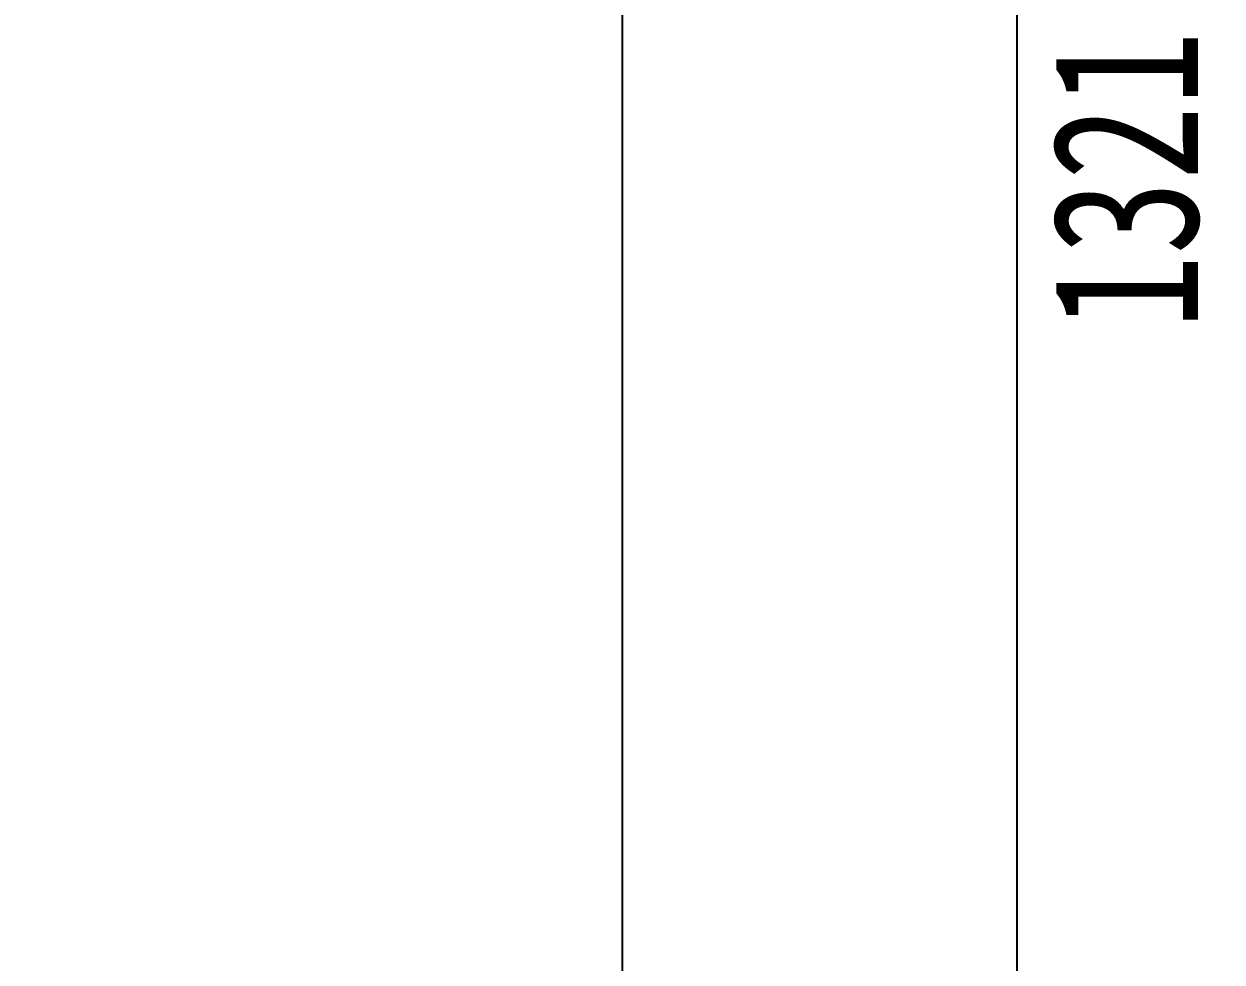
# Model space of a CAD drawing. Header units: millimetres. Extents: x 0 to 6631, y 0 to 4689.
# Drawn here: x 2575.5 to 2985.8, y 3003 to 3324.1 of the extents above; entities that cross this region are included whole.
import ezdxf

# ---------------------------------------------------------------- set-up
doc = ezdxf.new("R2010")
doc.units = ezdxf.units.MM
doc.header["$LTSCALE"] = 13
doc.layers.add('几何体', color=7, linetype='Continuous')
doc.layers.add('尺寸', color=3, linetype='Continuous')
doc.styles.add('SLDTEXTSTYLE0', font='hyswlongfangsong.ttf')
doc.dimstyles.new('SLDDIMSTYLE0', dxfattribs={"dimtxt": 50, "dimasz": 40.8, "dimexe": 0, "dimexo": 0.0625, "dimgap": 12.5, "dimtad": 2, "dimdec": 0, "dimrnd": 1e-09, "dimzin": 12, "dimdsep": 46, "dimtxsty": 'SLDTEXTSTYLE0', "dimsah": 1, "dimcen": 0.09, "dimadec": 0, "dimazin": 3, "dimtfac": 1, "dimtdec": 0, "dimtmove": 0, "dimatfit": 0, "dimfxl": 1, "dimfrac": 2, "dimtolj": 1, "dimtzin": 12, "dimarcsym": 0})

# ---------------------------------------------------------------- blocks, each defined once
blk = doc.blocks.new('*D23')
at = {"layer": 'Defpoints', "color": 0, "transparency": 16777216}
for p in [(2605.65, 3931.18), (2575.53, 2610.03), (2915.51, 2610.03)]:
    blk.add_point(p, dxfattribs=at)
at = {"layer": '尺寸', "color": 0, "lineweight": -2, "transparency": 16777216}
for p, q in [((2605.71, 3931.18), (2915.51, 3931.18)), ((2915.51, 3890.38), (2915.51, 2650.83)), ((2575.59, 2610.03), (2915.51, 2610.03))]:
    blk.add_line(p, q, dxfattribs=at)
at = {"layer": '尺寸', "color": 0, "transparency": 16777216}
for points in [[(2908.71, 3890.38), (2922.31, 3890.38), (2915.51, 3931.18)], [(2908.71, 2650.83), (2922.31, 2650.83), (2915.51, 2610.03)]]:
    blk.add_solid(points, dxfattribs=at)
at = {"layer": '尺寸', "color": 0, "transparency": 16777216, "insert": (2953.01, 3270.6), "char_height": 50, "attachment_point": 5, "rotation": 90, "style": 'SLDTEXTSTYLE0'}
blk.add_mtext('\\A1;1321', dxfattribs=at)

msp = doc.modelspace()

# ---------------------------------------------------------------- linework, layer by layer
at = {"layer": '几何体'}
msp.add_line((2780.53, 2962.95), (2780.53, 3476.62), dxfattribs=at)

# ---------------------------------------------------------------- dimensions: what is measured, and where the dimension line sits
at = {"layer": '尺寸'}
dim = msp.add_linear_dim(base=(2915.51, 2610.03), p1=(2605.65, 3931.18), p2=(2575.53, 2610.03), angle=90, dimstyle='SLDDIMSTYLE0', dxfattribs=at)
dim.commit()
dim.dimension.update_dxf_attribs({"geometry": '*D23', "text_midpoint": (2953.01, 3270.6)})

doc.saveas('drawing.dxf')
